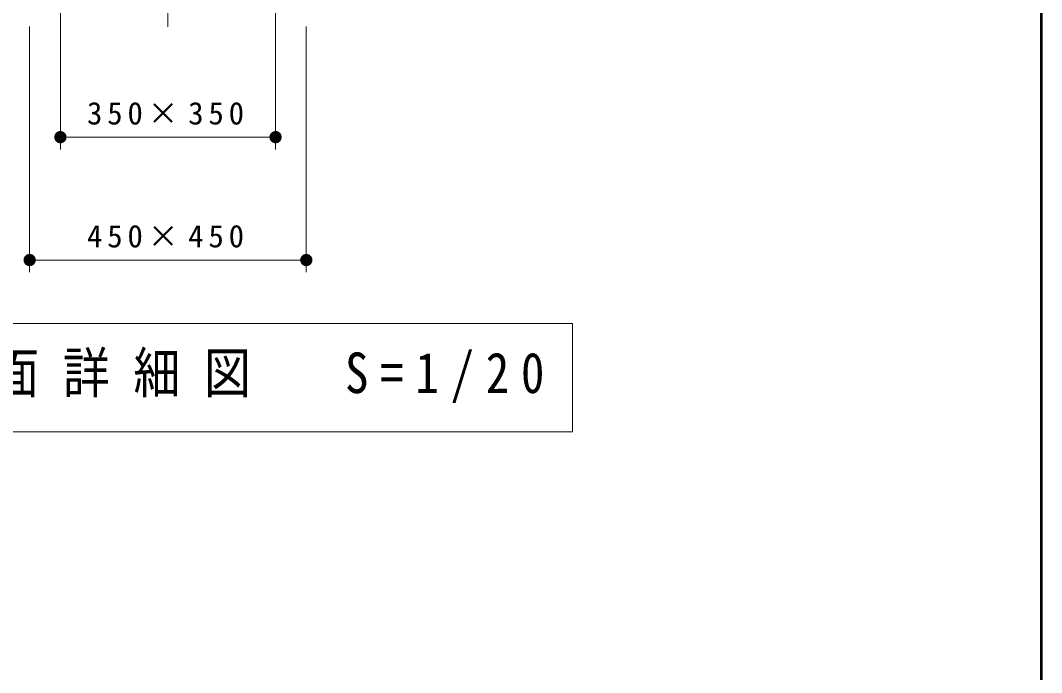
# Model space of a CAD drawing. Units: millimetres on the paper. Extents: x -385 to 0, y -594 to 267.
# Drawn here: x -83 to 0, y -459.7 to -406.6 of the extents above; entities that cross this region are included whole.
import ezdxf

# ---------------------------------------------------------------- set-up
doc = ezdxf.new("R2010")
doc.units = ezdxf.units.MM
doc.linetypes.add('USER2', pattern=[6, 3, -1, 1, -1])
doc.layers.add('1_20', color=7, linetype='Continuous', lineweight=13)
doc.layers.add('NAKAMURA図枠', color=7, linetype='Continuous', lineweight=13)
doc.styles.add('ＭＳ ゴシック', font='')
doc.styles.get('ＭＳ ゴシック').set_extended_font_data('MS Gothic')

# ---------------------------------------------------------------- blocks, each defined once
blk = doc.blocks.new('filled_dot')
at = {"color": 0, "linetype": 'Continuous', "lineweight": -2, "const_width": 1.25}
blk.add_lwpolyline([(-0.625, 0, 1), (0.625, 0, 1)], format="xyb", close=True, dxfattribs=at)

msp = doc.modelspace()

# ---------------------------------------------------------------- linework, layer by layer
at = {"layer": '1_20', "linetype": 'USER2'}
msp.add_line((-71.045, -407.122), (-71.045, -360.292), dxfattribs=at)
at = {"layer": '1_20'}
for p, q in [((-79.795, -397.099), (-79.795, -417.099)), ((-62.295, -397.099), (-62.295, -417.099)), ((-82.295, -407.099), (-82.295, -427.099)), ((-59.795, -407.099), (-59.795, -427.099)), ((-62.295, -416.099), (-79.795, -416.099)), ((-59.795, -426.099), (-82.295, -426.099)), ((-38.145, -431.276), (-103.945, -431.276)), ((-38.145, -440.076), (-38.145, -431.276)), ((-103.945, -440.076), (-38.145, -440.076))]:
    msp.add_line(p, q, dxfattribs=at)
at = {"layer": 'NAKAMURA図枠', "lineweight": 50}
msp.add_line((0, -594), (0, -327), dxfattribs=at)

# ---------------------------------------------------------------- block references
at = {"layer": '1_20', "xscale": 0.4, "yscale": 0.4}
for p in [(-79.795, -416.099), (-82.295, -426.099)]:
    msp.add_blockref('filled_dot', p, dxfattribs=at)
at = {"layer": '1_20', "xscale": 0.4, "yscale": 0.4, "rotation": 180}
for p in [(-62.295, -416.099), (-59.795, -426.099)]:
    msp.add_blockref('filled_dot', p, dxfattribs=at)

# ---------------------------------------------------------------- texts
at = {"layer": '1_20', "style": 'ＭＳ ゴシック'}
for s, insert, char_height, attachment_point in [('\\T1.32;350×350', (-71.045, -415.099), 1.833, 8), ('\\T1.32;450×450', (-71.045, -425.099), 1.833, 8), ('\\T1.5;\\W0.85;基礎断面詳細図\u3000S=1/20', (-102.545, -435.676), 3.299, 4)]:
    msp.add_mtext(s, dxfattribs=dict(at, insert=insert, char_height=char_height, attachment_point=attachment_point))

doc.saveas('drawing.dxf')
